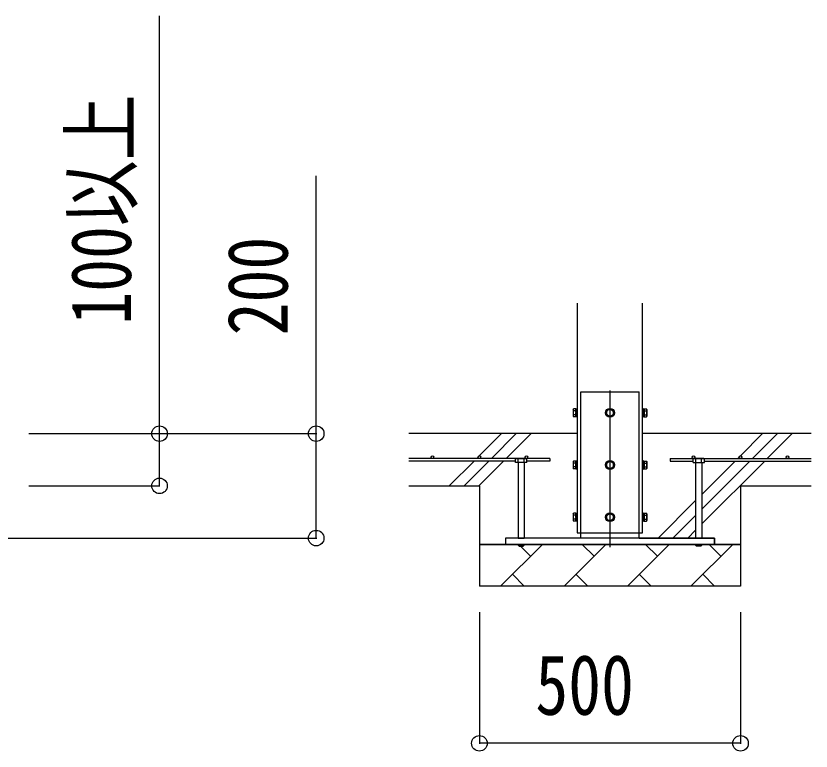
# Model space of a CAD drawing. Units: millimetres, scale not verified. Extents: x -14718 to 14718, y -10395 to 10395.
# Drawn here: x 370 to 1892, y -6095 to -4688 of the extents above; entities that cross this region are included whole.
import ezdxf
from ezdxf.enums import TextEntityAlignment as Align

# ---------------------------------------------------------------- set-up
doc = ezdxf.new("R2010")
doc.units = ezdxf.units.MM
doc.header["$LTSCALE"] = 40
for name, color, linetype in [('0-3_YKK_11', 7, 'Continuous'), ('0-4_YKK_12', 2, 'Continuous'), ('0-5_YKK_13', 4, 'Continuous'), ('0-6_YKK_A1', 4, 'Continuous'), ('0-7_YKK_D', 6, 'Continuous')]:
    doc.layers.add(name, color=color, linetype=linetype)
doc.styles.add('ＭＳ ゴシック', font='')
doc.styles.get('ＭＳ ゴシック').set_extended_font_data('MS Gothic')

msp = doc.modelspace()

# ---------------------------------------------------------------- linework, layer by layer
at = {"layer": '0-3_YKK_11'}
for p, q in [((1257.19, -5699.5), (1307.19, -5699.5)), ((1757.19, -5699.5), (1707.19, -5699.5))]:
    msp.add_line(p, q, dxfattribs=at)
at = {"layer": '0-4_YKK_12'}
msp.add_line((1507.19, -5405), (1507.19, -5705), dxfattribs=at)
at = {"layer": '0-5_YKK_13'}
for p, q in [((1451.19, -5407.5), (1563.19, -5407.5)), ((1563.19, -5677.5), (1563.19, -5407.5)), ((1436.49, -5441.01), (1437.07, -5440.01)), ((1436.49, -5441.01), (1436.49, -5454)), ((1441.99, -5440.01), (1437.07, -5440.01)), ((1441.99, -5443.75), (1437.07, -5443.75)), ((1443.58, -5440.46), (1441.98, -5440.46)), ((1441.99, -5440.01), (1441.99, -5455.01)), ((1441.99, -5447), (1441.99, -5440.46)), ((1441.99, -5447), (1443.59, -5447)), ((1441.99, -5448), (1443.59, -5448)), ((1441.99, -5454.55), (1441.99, -5448)), ((1443.59, -5447), (1443.58, -5440.46)), ((1443.59, -5454.55), (1443.58, -5448)), ((1570.79, -5440.45), (1572.39, -5440.45)), ((1570.79, -5447), (1570.79, -5440.45)), ((1572.39, -5447), (1570.79, -5447)), ((1572.39, -5448), (1570.79, -5448)), ((1570.79, -5454.55), (1570.79, -5448)), ((1572.39, -5439.99), (1577.3, -5439.99)), ((1572.39, -5439.99), (1572.39, -5455.01)), ((1572.39, -5447), (1572.39, -5440.45)), ((1572.39, -5443.75), (1577.3, -5443.75)), ((1572.39, -5454.55), (1572.39, -5448)), ((1577.89, -5441), (1577.3, -5439.99)), ((1577.89, -5441), (1577.89, -5454)), ((1436.49, -5454), (1437.07, -5455.01)), ((1441.99, -5451.25), (1437.07, -5451.25)), ((1441.99, -5455.01), (1437.07, -5455.01)), ((1441.99, -5454.55), (1443.59, -5454.55)), ((1572.39, -5454.55), (1570.79, -5454.55)), ((1572.39, -5451.25), (1577.3, -5451.25)), ((1572.39, -5455.01), (1577.3, -5455.01)), ((1577.89, -5454), (1577.3, -5455.01)), ((1327.69, -5535), (1326.22, -5535.85)), ((1327.69, -5535), (1346.69, -5535)), ((1331.7, -5543), (1331.7, -5535.85)), ((1342.67, -5543), (1342.67, -5535.85)), ((1346.69, -5535), (1348.15, -5535.85)), ((1348.15, -5543), (1348.15, -5535.85)), ((1436.49, -5541.01), (1437.07, -5540.01)), ((1436.49, -5541.01), (1436.49, -5554)), ((1441.99, -5540.01), (1437.07, -5540.01)), ((1443.58, -5540.46), (1441.98, -5540.46)), ((1441.99, -5540.01), (1441.99, -5555.01)), ((1441.99, -5547), (1441.99, -5540.46)), ((1443.59, -5547), (1443.58, -5540.46)), ((1570.79, -5540.45), (1572.39, -5540.45)), ((1570.79, -5547), (1570.79, -5540.45)), ((1572.39, -5539.99), (1577.3, -5539.99)), ((1572.39, -5539.99), (1572.39, -5555.01)), ((1572.39, -5547), (1572.39, -5540.45)), ((1577.89, -5541), (1577.3, -5539.99)), ((1577.89, -5541), (1577.89, -5554)), ((1667.69, -5535), (1666.22, -5535.85)), ((1666.22, -5543), (1666.22, -5535.85)), ((1686.69, -5535), (1667.69, -5535)), ((1671.7, -5543), (1671.7, -5535.85)), ((1682.67, -5543), (1682.67, -5535.85)), ((1686.69, -5535), (1688.15, -5535.85)), ((1331.19, -5543), (1331.19, -5687.5)), ((1343.19, -5543), (1343.19, -5687.5)), ((1436.49, -5554), (1437.07, -5555.01)), ((1441.99, -5543.75), (1437.07, -5543.75)), ((1441.99, -5551.25), (1437.07, -5551.25)), ((1441.99, -5555.01), (1437.07, -5555.01)), ((1441.99, -5547), (1443.59, -5547)), ((1441.99, -5548), (1443.59, -5548)), ((1441.99, -5554.55), (1441.99, -5548)), ((1441.99, -5554.55), (1443.59, -5554.55)), ((1443.59, -5554.55), (1443.58, -5548)), ((1572.39, -5547), (1570.79, -5547)), ((1572.39, -5548), (1570.79, -5548)), ((1570.79, -5554.55), (1570.79, -5548)), ((1572.39, -5554.55), (1570.79, -5554.55)), ((1572.39, -5543.75), (1577.3, -5543.75)), ((1572.39, -5554.55), (1572.39, -5548)), ((1572.39, -5551.25), (1577.3, -5551.25)), ((1572.39, -5555.01), (1577.3, -5555.01)), ((1577.89, -5554), (1577.3, -5555.01)), ((1671.19, -5543), (1671.19, -5687.5)), ((1683.19, -5543), (1683.19, -5687.5)), ((1436.49, -5641.01), (1437.07, -5640.01)), ((1436.49, -5641.01), (1436.49, -5654)), ((1441.99, -5640.01), (1437.07, -5640.01)), ((1441.99, -5643.75), (1437.07, -5643.75)), ((1443.58, -5640.46), (1441.98, -5640.46)), ((1441.99, -5640.01), (1441.99, -5655.01)), ((1441.99, -5647), (1441.99, -5640.46)), ((1441.99, -5647), (1443.59, -5647)), ((1441.99, -5648), (1443.59, -5648)), ((1441.99, -5654.55), (1441.99, -5648)), ((1443.59, -5647), (1443.58, -5640.46)), ((1443.59, -5654.55), (1443.58, -5648)), ((1570.79, -5640.45), (1572.39, -5640.45)), ((1570.79, -5647), (1570.79, -5640.45)), ((1572.39, -5647), (1570.79, -5647)), ((1572.39, -5648), (1570.79, -5648)), ((1570.79, -5654.55), (1570.79, -5648)), ((1572.39, -5639.99), (1577.3, -5639.99)), ((1572.39, -5639.99), (1572.39, -5655.01)), ((1572.39, -5647), (1572.39, -5640.45)), ((1572.39, -5643.75), (1577.3, -5643.75)), ((1572.39, -5654.55), (1572.39, -5648)), ((1577.89, -5641), (1577.3, -5639.99)), ((1577.89, -5641), (1577.89, -5654)), ((1436.49, -5654), (1437.07, -5655.01)), ((1441.99, -5651.25), (1437.07, -5651.25)), ((1441.99, -5655.01), (1437.07, -5655.01)), ((1441.99, -5654.55), (1443.59, -5654.55)), ((1572.39, -5654.55), (1570.79, -5654.55)), ((1572.39, -5651.25), (1577.3, -5651.25)), ((1572.39, -5655.01), (1577.3, -5655.01)), ((1577.89, -5654), (1577.3, -5655.01)), ((1563.19, -5687.5), (1563.19, -5677.5)), ((1331.19, -5687.5), (1343.19, -5687.5)), ((1683.19, -5687.5), (1671.19, -5687.5)), ((1331.19, -5701), (1343.19, -5701)), ((1683.19, -5701), (1671.19, -5701))]:
    msp.add_line(p, q, dxfattribs=at)
for points in [[(1451.19, -5687.5), (1451.19, -5677.5), (1451.19, -5407.5)], [(1444.69, -5439), (1443.59, -5439), (1443.59, -5456), (1444.69, -5456)], [(1569.69, -5439), (1570.79, -5439), (1570.79, -5456), (1569.69, -5456)], [(1348.15, -5543), (1326.22, -5543), (1326.22, -5535.85)], [(1444.69, -5539), (1443.59, -5539), (1443.59, -5556), (1444.69, -5556)], [(1569.69, -5539), (1570.79, -5539), (1570.79, -5556), (1569.69, -5556)], [(1666.22, -5543), (1688.15, -5543), (1688.15, -5535.85)], [(1444.69, -5639), (1443.59, -5639), (1443.59, -5656), (1444.69, -5656)], [(1569.69, -5639), (1570.79, -5639), (1570.79, -5656), (1569.69, -5656)], [(1331.19, -5699.5), (1331.19, -5701), (1333.19, -5703), (1341.19, -5703)], [(1343.19, -5699.5), (1343.19, -5701), (1341.19, -5703)], [(1671.19, -5699.5), (1671.19, -5701), (1673.19, -5703)], [(1683.19, -5699.5), (1683.19, -5701), (1681.19, -5703), (1673.19, -5703)]]:
    msp.add_lwpolyline(points, dxfattribs=at)
for points in [[(1507.19, -5439.99), (1500.69, -5443.75), (1500.69, -5451.25), (1507.19, -5455.01), (1513.69, -5451.25), (1513.69, -5443.75)], [(1507.19, -5539.99), (1500.69, -5543.75), (1500.69, -5551.25), (1507.19, -5555.01), (1513.69, -5551.25), (1513.69, -5543.75)], [(1507.19, -5639.99), (1500.69, -5643.75), (1500.69, -5651.25), (1507.19, -5655.01), (1513.69, -5651.25), (1513.69, -5643.75)], [(1307.19, -5699.5), (1707.19, -5699.5), (1707.19, -5687.5), (1307.19, -5687.5)]]:
    msp.add_lwpolyline(points, close=True, dxfattribs=at)
for centre, radius in [((1507.19, -5447.5), 8.5), ((1507.19, -5447.5), 6.5), ((1507.19, -5547.5), 8.5), ((1507.19, -5547.5), 6.5), ((1507.19, -5647.5), 8.5), ((1507.19, -5647.5), 6.5)]:
    msp.add_circle(centre, radius, dxfattribs=at)
for centre, radius, start, end in [((1439.79, -5441.88), 3.31, 145.51973, 214.48027), ((1448.9, -5447.5), 12.42, 162.41205, 197.58795), ((1507.19, -5447.5), 7.05, 157.21814, 202.78186), ((1507.19, -5447.5), 7.05, 97.21814, 142.78186), ((1507.19, -5447.5), 7.05, 37.21814, 82.78186), ((1507.19, -5447.5), 7.05, 337.21814, 22.78186), ((1574.56, -5441.87), 3.32, 325.61575, 34.38425), ((1565.47, -5447.5), 12.42, 342.41205, 17.58795), ((1439.81, -5453.13), 3.32, 145.61575, 214.38425), ((1507.19, -5447.5), 7.05, 217.21814, 262.78186), ((1507.19, -5447.5), 7.05, 277.21814, 322.78186), ((1574.56, -5453.13), 3.32, 325.61575, 34.38425), ((1328.96, -5539.86), 4.86, 55.61575, 124.38425), ((1337.19, -5553.15), 18.15, 72.41205, 107.58795), ((1345.41, -5539.86), 4.86, 55.61575, 124.38425), ((1439.79, -5541.88), 3.31, 145.51973, 214.48027), ((1507.19, -5547.5), 7.05, 97.21814, 142.78186), ((1507.19, -5547.5), 7.05, 37.21814, 82.78186), ((1574.56, -5541.87), 3.32, 325.61575, 34.38425), ((1668.96, -5539.86), 4.86, 55.61575, 124.38425), ((1677.19, -5553.15), 18.15, 72.41205, 107.58795), ((1685.41, -5539.86), 4.86, 55.61575, 124.38425), ((1448.9, -5547.5), 12.42, 162.41205, 197.58795), ((1439.81, -5553.13), 3.32, 145.61575, 214.38425), ((1507.19, -5547.5), 7.05, 157.21814, 202.78186), ((1507.19, -5547.5), 7.05, 217.21814, 262.78186), ((1507.19, -5547.5), 7.05, 277.21814, 322.78186), ((1507.19, -5547.5), 7.05, 337.21814, 22.78186), ((1574.56, -5553.13), 3.32, 325.61575, 34.38425), ((1565.47, -5547.5), 12.42, 342.41205, 17.58795), ((1439.79, -5641.88), 3.31, 145.51973, 214.48027), ((1448.9, -5647.5), 12.42, 162.41205, 197.58795), ((1507.19, -5647.5), 7.05, 157.21814, 202.78186), ((1507.19, -5647.5), 7.05, 97.21814, 142.78186), ((1507.19, -5647.5), 7.05, 37.21814, 82.78186), ((1507.19, -5647.5), 7.05, 337.21814, 22.78186), ((1574.56, -5641.87), 3.32, 325.61575, 34.38425), ((1565.47, -5647.5), 12.42, 342.41205, 17.58795), ((1439.81, -5653.13), 3.32, 145.61575, 214.38425), ((1507.19, -5647.5), 7.05, 217.21814, 262.78186), ((1507.19, -5647.5), 7.05, 277.21814, 322.78186), ((1574.56, -5653.13), 3.32, 325.61575, 34.38425)]:
    msp.add_arc(centre, radius, start, end, dxfattribs=at)
at = {"layer": '0-6_YKK_A1'}
for p, q in [((1444.69, -5237.5), (1444.69, -5677.5)), ((1569.69, -5677.5), (1569.69, -5237.5)), ((1444.69, -5487.5), (1122.03, -5487.5)), ((1256.96, -5530.01), (1299.47, -5487.5)), ((1280.26, -5535), (1327.76, -5487.5)), ((1308.54, -5535), (1356.04, -5487.5)), ((1892.34, -5487.5), (1569.69, -5487.5)), ((1756.96, -5530.01), (1799.47, -5487.5)), ((1780.26, -5535), (1827.76, -5487.5)), ((1808.54, -5535), (1856.04, -5487.5)), ((1392.19, -5535), (1122.03, -5535)), ((1326.22, -5540), (1122.03, -5540)), ((1199.47, -5587.5), (1246.97, -5540)), ((1227.76, -5587.5), (1275.26, -5540)), ((1251.97, -5535), (1254.7, -5532.28)), ((1256.04, -5587.5), (1303.54, -5540)), ((1392.19, -5540), (1348.15, -5540)), ((1392.19, -5535), (1392.19, -5540)), ((1622.19, -5535), (1892.34, -5535)), ((1622.19, -5535), (1622.19, -5540)), ((1622.19, -5540), (1666.22, -5540)), ((1683.19, -5660.35), (1803.54, -5540)), ((1683.19, -5632.07), (1775.26, -5540)), ((1683.19, -5603.79), (1746.97, -5540)), ((1688.15, -5540), (1892.34, -5540)), ((1751.97, -5535), (1754.7, -5532.28)), ((1122.03, -5587.5), (1257.19, -5587.5)), ((1257.19, -5587.5), (1257.19, -5779.5)), ((1757.19, -5587.5), (1892.34, -5587.5)), ((1757.19, -5587.5), (1757.19, -5779.5)), ((1599.47, -5687.5), (1671.19, -5615.79)), ((1627.76, -5687.5), (1671.19, -5644.07)), ((1444.69, -5677.5), (1569.69, -5677.5)), ((1656.04, -5687.5), (1671.19, -5672.35)), ((1451.19, -5687.5), (1307.19, -5687.5)), ((1307.19, -5687.5), (1307.19, -5699.5)), ((1563.19, -5687.5), (1707.19, -5687.5)), ((1707.19, -5687.5), (1707.19, -5699.5)), ((1307.19, -5699.5), (1257.19, -5699.5)), ((1757.19, -5699.5), (1257.19, -5699.5)), ((1297.92, -5779.5), (1377.92, -5699.5)), ((1355.26, -5722.16), (1336.1, -5703)), ((1419.34, -5779.5), (1499.34, -5699.5)), ((1476.68, -5722.16), (1454.02, -5699.5)), ((1540.76, -5779.5), (1620.76, -5699.5)), ((1598.1, -5722.16), (1575.44, -5699.5)), ((1662.19, -5779.5), (1742.19, -5699.5)), ((1719.52, -5722.16), (1696.86, -5699.5)), ((1707.19, -5699.5), (1757.19, -5699.5)), ((1320.58, -5756.84), (1343.24, -5779.5)), ((1442, -5756.84), (1464.67, -5779.5)), ((1563.43, -5756.84), (1586.09, -5779.5)), ((1684.85, -5756.84), (1707.51, -5779.5)), ((1757.19, -5779.5), (1257.19, -5779.5))]:
    msp.add_line(p, q, dxfattribs=at)
for centre in [(1167.19, -5532.5), (1257.19, -5532.5), (1347.19, -5532.5), (1667.19, -5532.5), (1757.19, -5532.5), (1847.19, -5532.5)]:
    msp.add_circle(centre, 2.5, dxfattribs=at)
at = {"layer": '0-7_YKK_D'}
for p, q in [((394.69, -5487.5), (645.19, -5487.5)), ((394.69, -5487.5), (945.69, -5487.5)), ((394.69, -5587.5), (645.19, -5587.5)), ((-5.31, -5687.5), (945.69, -5687.5)), ((1257.19, -5829.5), (1257.19, -6081.5)), ((1757.19, -5829.5), (1757.19, -6081.5)), ((1757.19, -6080.5), (1257.19, -6080.5))]:
    msp.add_line(p, q, dxfattribs=at)
for points in [[(644.69, -5587.5), (644.69, -5487.5), (644.69, -4687.5)], [(944.69, -5687.5), (944.69, -5487.5), (944.69, -4993.5)]]:
    msp.add_lwpolyline(points, dxfattribs=at)
for centre in [(644.69, -5487.5), (944.69, -5487.5), (644.69, -5587.5), (944.69, -5687.5), (1257.19, -6080.5), (1757.19, -6080.5)]:
    msp.add_circle(centre, 14.88, dxfattribs=at)

# ---------------------------------------------------------------- texts
at = {"layer": '0-7_YKK_D', "style": 'ＭＳ ゴシック', "width": 0.8}
for s, p in [('100以上', (624.69, -5278.7)), ('200', (924.69, -5299.1))]:
    msp.add_text(s, height=115.5, rotation=90, dxfattribs=at).set_placement(p, align=Align.BOTTOM_LEFT)
msp.add_text('500', height=115.5, dxfattribs=at).set_placement((1364.39, -6060.5), align=Align.BOTTOM_LEFT)

doc.saveas('drawing.dxf')
